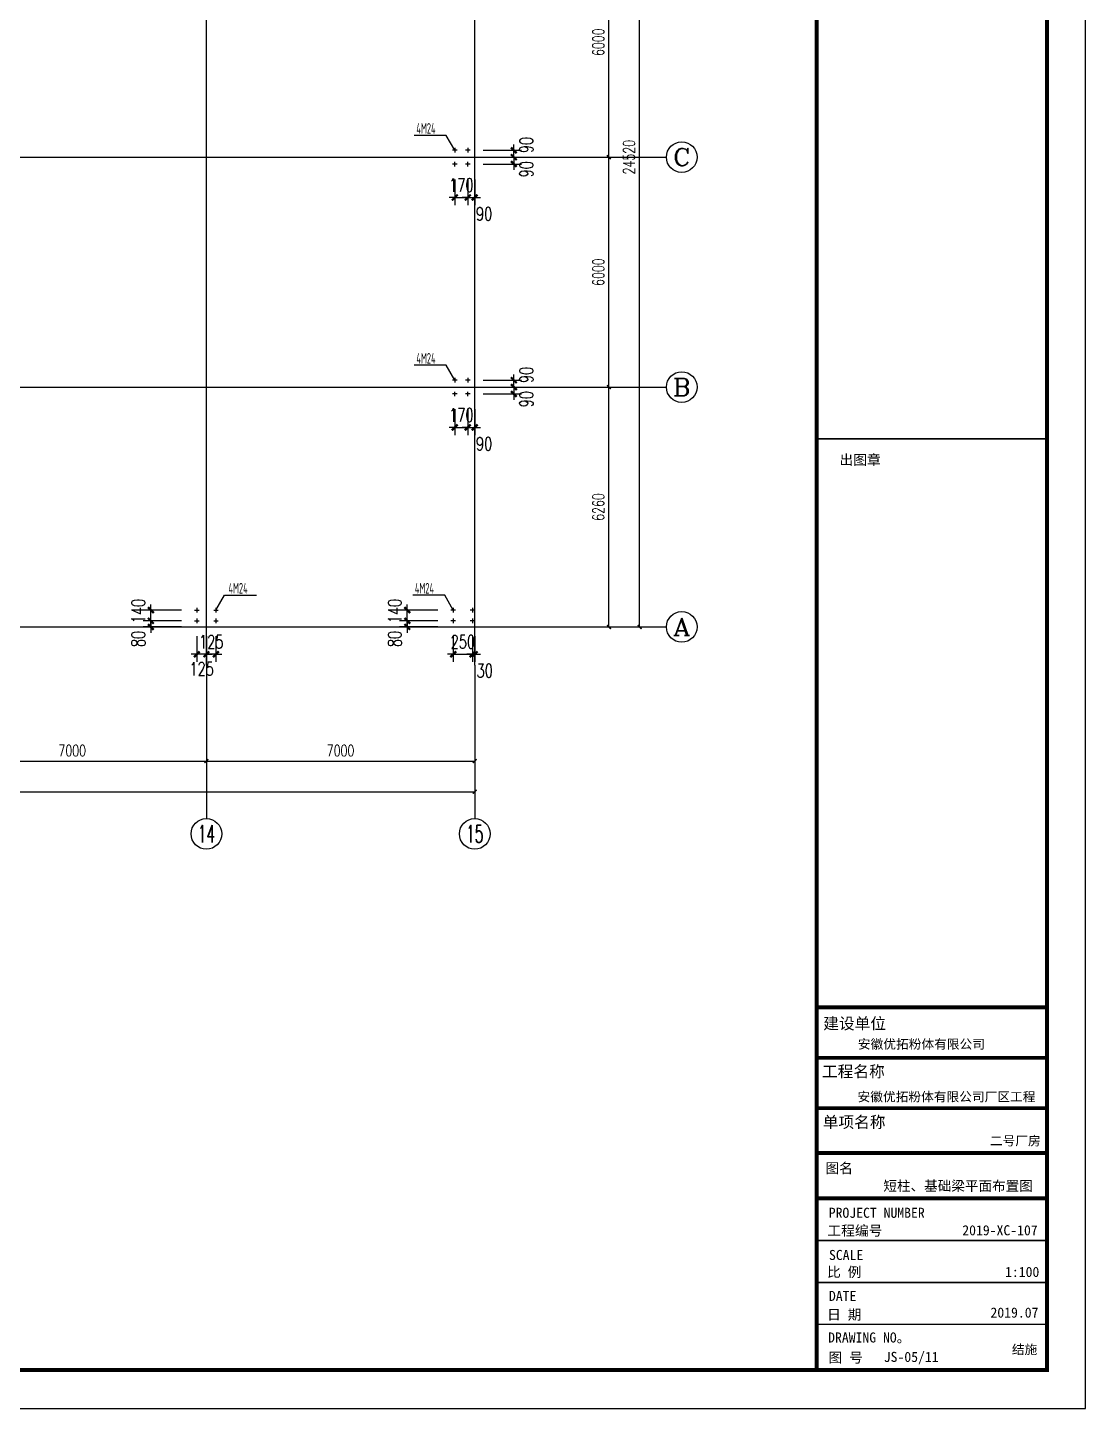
# Model space of a CAD drawing. Extents: x -17471 to 313636, y -71590 to 757901.
# Drawn here: x 286042 to 313636, y 268960 to 304993 of the extents above; entities that cross this region are included whole.
import ezdxf
from ezdxf.enums import TextEntityAlignment as Align

# ---------------------------------------------------------------- set-up
doc = ezdxf.new("R2010")
doc.units = 0
doc.header["$LTSCALE"] = 1000
doc.header["$MEASUREMENT"] = 0
for name, color, linetype in [('AXIS', 3, 'Continuous'), ('AXIS_TEXT', 7, 'Continuous'), ('DOTE', 1, 'Continuous'), ('PUB_DIM', 3, 'Continuous'), ('PUB_TAB', 7, 'Continuous'), ('PUB_TEXT', 7, 'Continuous'), ('PUB_TITLE', 4, 'Continuous'), ('图框', 7, 'Continuous')]:
    doc.layers.add(name, color=color, linetype=linetype)
doc.styles.add('_SIMPLEX', font='sysz.shx', dxfattribs={"width": 0.8, "bigfont": 'syfs.shx'})
doc.styles.add('_TCH_AXIS', font='COMPLEX', dxfattribs={"bigfont": 'GBCBIG'})
doc.styles.add('_TCH_DIM_T3', font='SIMPLEX', dxfattribs={"width": 0.705882, "bigfont": 'GBCBIG'})
doc.styles.add('COMPLEX', font='COMPLEX')
doc.styles.add('宋体', font='')
doc.styles.add('黑体', font='simhei.ttf', dxfattribs={"width": 0.6, "height": 4.3})
doc.styles.get('宋体').set_extended_font_data('SimSun')
doc.dimstyles.new('_TCH_ARCH&&100', dxfattribs={"dimtxt": 297.5, "dimasz": 100, "dimexe": 250, "dimexo": 300, "dimgap": 126.25, "dimtad": 1, "dimdec": 0, "dimzin": 0, "dimdsep": 46, "dimtxsty": '_TCH_DIM_T3', "dimblk": 'ARCHTICK', "dimcen": 0.09, "dimclrt": 7, "dimazin": 2, "dimtfac": 1, "dimtdec": 0, "dimtix": 1, "dimtmove": 2, "dimatfit": 3, "dimfxl": 0, "dimtolj": 1, "dimtzin": 0, "dimarcsym": 0})
doc.dimstyles.new('_TCH_ARCH&&150', dxfattribs={"dimtxt": 446.25, "dimasz": 150, "dimexe": 375, "dimexo": 450, "dimgap": 189.375, "dimtad": 1, "dimdec": 0, "dimzin": 0, "dimdsep": 46, "dimtxsty": '_TCH_DIM_T3', "dimblk": 'ARCHTICK', "dimcen": 0.09, "dimclrt": 7, "dimazin": 2, "dimtfac": 1, "dimtdec": 0, "dimtix": 1, "dimtmove": 2, "dimatfit": 3, "dimfxl": 0, "dimtolj": 1, "dimtzin": 0, "dimarcsym": 0})

# ---------------------------------------------------------------- blocks, each defined once
blk = doc.blocks.new('结构图签1')
at = {"layer": '图框', "color": 4, "const_width": 98.6}
blk.add_lwpolyline([(333761, 58400), (339771, 58400), (339771, 1000), (333761, 1000)], close=True, dxfattribs=at)
at = {"layer": '图框', "color": 0, "const_width": 50}
blk.add_lwpolyline([(333761, 25302), (339771, 25302)], dxfattribs=at)
at = {"layer": '图框', "color": 4}
for points, const_width in [([(333761, 10466), (339749, 10466)], 99.6), ([(333761, 9149), (339751, 9149)], 99.6), ([(333761, 7835), (339771, 7835)], 99.6), ([(333761, 6664), (339771, 6664)], 99.6), ([(333761, 5480), (339771, 5480)], 99.6), ([(333761, 4381), (339771, 4381)], 40.3), ([(333761, 3284), (339771, 3284)], 40.3), ([(333761, 2195), (339771, 2195)], 40.3)]:
    blk.add_lwpolyline(points, dxfattribs=dict(at, const_width=const_width))
at = {"layer": 'PUB_TAB', "lineweight": -3, "style": '宋体', "width": 1.000001}
for s, height, p in [('安徽优拓粉体有限公司', 243, (334837, 9385)), ('安徽优拓粉体有限公司厂区工程', 243.02, (334828, 8011)), ('二号厂房', 243, (338280, 6862)), ('结施', 243, (338853, 1416))]:
    blk.add_text(s, height=height, dxfattribs=at).set_placement(p)
at = {"layer": '图框', "color": 4}
for s, height, style, p in [('出图章', 262.9, '黑体', (334357, 24622)), ('建设单位', 300, '黑体', (333933, 9894)), ('工程名称', 300, '黑体', (333900, 8642)), ('单项名称', 300, '黑体', (333920, 7321)), ('图名', 262.9, '黑体', (333989, 6139)), ('工程编号', 262.9, '黑体', (334041, 4508)), ('2019-XC-107', 262.94, '宋体', (337559, 4517)), ('SCALE', 262.9, '黑体', (334082, 3872)), ('比 例', 262.9, '黑体', (334032, 3429)), ('1:100', 262.9, '宋体', (338675, 3430)), ('DATE', 262.9, '黑体', (334081, 2804)), ('日 期', 262.9, '黑体', (334032, 2317)), ('2019.07', 262.9, '宋体', (338295, 2369)), ('DRAWING NO。', 262.94, '黑体', (334060, 1719)), ('图 号', 262.9, '黑体', (334069, 1194))]:
    blk.add_text(s, height=height, dxfattribs=dict(at, style=style)).set_placement(p)
at = {"layer": '图框', "color": 0, "style": '黑体'}
blk.add_text('PROJECT NUMBER', height=262.94, dxfattribs=at).set_placement((334076, 4973))
blk = doc.blocks.new('_ArchTick')
at = {"color": 0, "linetype": 'ByBlock', "const_width": 0.4}
blk.add_lwpolyline([(-0.5, -0.5), (0.5, 0.5)], dxfattribs=at)
blk = doc.blocks.new('*D401')
at = {"layer": 'Defpoints', "color": 0, "transparency": 16777216}
for p in [(289256, 289792), (290456, 289792), (290456, 289512)]:
    blk.add_point(p, dxfattribs=at)
at = {"layer": 'PUB_DIM', "color": 0, "lineweight": -2, "transparency": 16777216}
for p, q in [((290056, 289792), (289056, 289792)), ((289256, 289792), (289256, 289942)), ((289256, 289512), (289256, 289792)), ((290056, 289512), (289056, 289512)), ((289256, 289512), (289256, 289362))]:
    blk.add_line(p, q, dxfattribs=at)
at = {"layer": 'PUB_DIM', "color": 0, "lineweight": -2, "transparency": 16777216, "xscale": 150, "yscale": 150, "zscale": 150}
for p, rotation in [((289256, 289792), 270), ((289256, 289512), 90)]:
    blk.add_blockref('_ArchTick', p, dxfattribs=dict(at, rotation=rotation))
at = {"layer": 'PUB_DIM', "color": 7, "transparency": 16777216, "insert": (288931, 289768), "char_height": 350, "attachment_point": 5, "rotation": 90, "style": '_TCH_DIM_T3'}
blk.add_mtext('\\A1;140', dxfattribs=at)
blk = doc.blocks.new('*D402')
at = {"layer": 'Defpoints', "color": 0, "transparency": 16777216}
for p in [(289256, 289512), (290456, 289512), (290456, 289352)]:
    blk.add_point(p, dxfattribs=at)
at = {"layer": 'PUB_DIM', "color": 0, "lineweight": -2, "transparency": 16777216}
for p, q in [((290056, 289512), (289056, 289512)), ((290056, 289352), (289056, 289352)), ((289256, 289512), (289256, 289662)), ((289256, 289352), (289256, 289512)), ((289256, 289352), (289256, 289202))]:
    blk.add_line(p, q, dxfattribs=at)
at = {"layer": 'PUB_DIM', "color": 0, "lineweight": -2, "transparency": 16777216, "xscale": 150, "yscale": 150, "zscale": 150}
for p, rotation in [((289256, 289512), 270), ((289256, 289352), 90)]:
    blk.add_blockref('_ArchTick', p, dxfattribs=dict(at, rotation=rotation))
at = {"layer": 'PUB_DIM', "color": 7, "transparency": 16777216, "insert": (288931, 289039), "char_height": 350, "attachment_point": 5, "rotation": 90, "style": '_TCH_DIM_T3'}
blk.add_mtext('\\A1;80', dxfattribs=at)
blk = doc.blocks.new('*D404')
at = {"layer": 'Defpoints', "color": 0, "transparency": 16777216}
for p in [(290706, 289512), (290956, 289512), (290706, 288639)]:
    blk.add_point(p, dxfattribs=at)
at = {"layer": 'PUB_DIM', "color": 0, "lineweight": -2, "transparency": 16777216}
for p, q in [((290706, 289112), (290706, 288439)), ((290956, 289112), (290956, 288439)), ((290706, 288639), (290556, 288639)), ((290956, 288639), (290706, 288639)), ((290956, 288639), (291106, 288639))]:
    blk.add_line(p, q, dxfattribs=at)
at = {"layer": 'PUB_DIM', "color": 0, "lineweight": -2, "transparency": 16777216, "xscale": 150, "yscale": 150, "zscale": 150}
blk.add_blockref('_ArchTick', (290706, 288639), dxfattribs=at)
at = {"layer": 'PUB_DIM', "color": 0, "lineweight": -2, "transparency": 16777216, "xscale": 150, "yscale": 150, "zscale": 150, "rotation": 180}
blk.add_blockref('_ArchTick', (290956, 288639), dxfattribs=at)
at = {"layer": 'PUB_DIM', "color": 7, "transparency": 16777216, "insert": (290831, 288964), "char_height": 350, "attachment_point": 5, "style": '_TCH_DIM_T3'}
blk.add_mtext('\\A1;125', dxfattribs=at)
blk = doc.blocks.new('*D403')
at = {"layer": 'Defpoints', "color": 0, "transparency": 16777216}
for p in [(290456, 289512), (290706, 289512), (290456, 288639)]:
    blk.add_point(p, dxfattribs=at)
at = {"layer": 'PUB_DIM', "color": 0, "lineweight": -2, "transparency": 16777216}
for p, q in [((290456, 289112), (290456, 288439)), ((290706, 289112), (290706, 288439)), ((290456, 288639), (290306, 288639)), ((290706, 288639), (290456, 288639)), ((290706, 288639), (290856, 288639))]:
    blk.add_line(p, q, dxfattribs=at)
at = {"layer": 'PUB_DIM', "color": 0, "lineweight": -2, "transparency": 16777216, "xscale": 150, "yscale": 150, "zscale": 150}
blk.add_blockref('_ArchTick', (290456, 288639), dxfattribs=at)
at = {"layer": 'PUB_DIM', "color": 0, "lineweight": -2, "transparency": 16777216, "xscale": 150, "yscale": 150, "zscale": 150, "rotation": 180}
blk.add_blockref('_ArchTick', (290706, 288639), dxfattribs=at)
at = {"layer": 'PUB_DIM', "color": 7, "transparency": 16777216, "insert": (290581, 288260), "char_height": 350, "attachment_point": 5, "style": '_TCH_DIM_T3'}
blk.add_mtext('\\A1;125', dxfattribs=at)
blk = doc.blocks.new('*D406')
at = {"layer": 'Defpoints', "color": 0, "transparency": 16777216}
for p in [(297146, 289512), (297646, 289512), (297646, 288639)]:
    blk.add_point(p, dxfattribs=at)
at = {"layer": 'PUB_DIM', "color": 0, "lineweight": -2, "transparency": 16777216}
for p, q in [((297146, 289112), (297146, 288439)), ((297646, 289112), (297646, 288439)), ((297146, 288639), (296996, 288639)), ((297146, 288639), (297646, 288639)), ((297646, 288639), (297796, 288639))]:
    blk.add_line(p, q, dxfattribs=at)
at = {"layer": 'PUB_DIM', "color": 0, "lineweight": -2, "transparency": 16777216, "xscale": 150, "yscale": 150, "zscale": 150}
blk.add_blockref('_ArchTick', (297146, 288639), dxfattribs=at)
at = {"layer": 'PUB_DIM', "color": 0, "lineweight": -2, "transparency": 16777216, "xscale": 150, "yscale": 150, "zscale": 150, "rotation": 180}
blk.add_blockref('_ArchTick', (297646, 288639), dxfattribs=at)
at = {"layer": 'PUB_DIM', "color": 7, "transparency": 16777216, "insert": (297396, 288964), "char_height": 350, "attachment_point": 5, "style": '_TCH_DIM_T3'}
blk.add_mtext('\\A1;250', dxfattribs=at)
blk = doc.blocks.new('*D405')
at = {"layer": 'Defpoints', "color": 0, "transparency": 16777216}
for p in [(297646, 289512), (297706, 289512), (297706, 288639)]:
    blk.add_point(p, dxfattribs=at)
at = {"layer": 'PUB_DIM', "color": 0, "lineweight": -2, "transparency": 16777216}
for p, q in [((297646, 289112), (297646, 288439)), ((297706, 289112), (297706, 288439)), ((297646, 288639), (297496, 288639)), ((297646, 288639), (297706, 288639)), ((297706, 288639), (297856, 288639))]:
    blk.add_line(p, q, dxfattribs=at)
at = {"layer": 'PUB_DIM', "color": 0, "lineweight": -2, "transparency": 16777216, "xscale": 150, "yscale": 150, "zscale": 150}
blk.add_blockref('_ArchTick', (297646, 288639), dxfattribs=at)
at = {"layer": 'PUB_DIM', "color": 0, "lineweight": -2, "transparency": 16777216, "xscale": 150, "yscale": 150, "zscale": 150, "rotation": 180}
blk.add_blockref('_ArchTick', (297706, 288639), dxfattribs=at)
at = {"layer": 'PUB_DIM', "color": 7, "transparency": 16777216, "insert": (297967, 288211), "char_height": 350, "attachment_point": 5, "style": '_TCH_DIM_T3'}
blk.add_mtext('\\A1;30', dxfattribs=at)
blk = doc.blocks.new('*D407')
at = {"layer": 'Defpoints', "color": 0, "transparency": 16777216}
for p in [(295946, 289792), (297146, 289792), (297146, 289512)]:
    blk.add_point(p, dxfattribs=at)
at = {"layer": 'PUB_DIM', "color": 0, "lineweight": -2, "transparency": 16777216}
for p, q in [((296746, 289792), (295746, 289792)), ((295946, 289792), (295946, 289942)), ((295946, 289512), (295946, 289792)), ((296746, 289512), (295746, 289512)), ((295946, 289512), (295946, 289362))]:
    blk.add_line(p, q, dxfattribs=at)
at = {"layer": 'PUB_DIM', "color": 0, "lineweight": -2, "transparency": 16777216, "xscale": 150, "yscale": 150, "zscale": 150}
for p, rotation in [((295946, 289792), 270), ((295946, 289512), 90)]:
    blk.add_blockref('_ArchTick', p, dxfattribs=dict(at, rotation=rotation))
at = {"layer": 'PUB_DIM', "color": 7, "transparency": 16777216, "insert": (295621, 289768), "char_height": 350, "attachment_point": 5, "rotation": 90, "style": '_TCH_DIM_T3'}
blk.add_mtext('\\A1;140', dxfattribs=at)
blk = doc.blocks.new('*D408')
at = {"layer": 'Defpoints', "color": 0, "transparency": 16777216}
for p in [(295946, 289512), (297146, 289512), (297146, 289352)]:
    blk.add_point(p, dxfattribs=at)
at = {"layer": 'PUB_DIM', "color": 0, "lineweight": -2, "transparency": 16777216}
for p, q in [((296746, 289512), (295746, 289512)), ((296746, 289352), (295746, 289352)), ((295946, 289512), (295946, 289662)), ((295946, 289352), (295946, 289512)), ((295946, 289352), (295946, 289202))]:
    blk.add_line(p, q, dxfattribs=at)
at = {"layer": 'PUB_DIM', "color": 0, "lineweight": -2, "transparency": 16777216, "xscale": 150, "yscale": 150, "zscale": 150}
for p, rotation in [((295946, 289512), 270), ((295946, 289352), 90)]:
    blk.add_blockref('_ArchTick', p, dxfattribs=dict(at, rotation=rotation))
at = {"layer": 'PUB_DIM', "color": 7, "transparency": 16777216, "insert": (295621, 289039), "char_height": 350, "attachment_point": 5, "rotation": 90, "style": '_TCH_DIM_T3'}
blk.add_mtext('\\A1;80', dxfattribs=at)
blk = doc.blocks.new('*D489')
at = {"layer": 'Defpoints', "color": 0, "transparency": 16777216}
for p in [(297526, 295792), (297526, 295612), (298726, 295792)]:
    blk.add_point(p, dxfattribs=at)
at = {"layer": 'PUB_DIM', "color": 0, "lineweight": -2, "transparency": 16777216}
for p, q in [((298726, 295792), (298726, 295942)), ((297926, 295792), (298926, 295792)), ((297926, 295612), (298926, 295612)), ((298726, 295612), (298726, 295792)), ((298726, 295612), (298726, 295462))]:
    blk.add_line(p, q, dxfattribs=at)
at = {"layer": 'PUB_DIM', "color": 0, "lineweight": -2, "transparency": 16777216, "xscale": 150, "yscale": 150, "zscale": 150}
for p, rotation in [((298726, 295792), 270), ((298726, 295612), 90)]:
    blk.add_blockref('_ArchTick', p, dxfattribs=dict(at, rotation=rotation))
at = {"layer": 'PUB_DIM', "color": 7, "transparency": 16777216, "insert": (299051, 295929), "char_height": 350, "attachment_point": 5, "rotation": 90, "style": '_TCH_DIM_T3'}
blk.add_mtext('\\A1;90', dxfattribs=at)
blk = doc.blocks.new('*D490')
at = {"layer": 'Defpoints', "color": 0, "transparency": 16777216}
for p in [(297526, 295612), (297526, 295432), (298726, 295432)]:
    blk.add_point(p, dxfattribs=at)
at = {"layer": 'PUB_DIM', "color": 0, "lineweight": -2, "transparency": 16777216}
for p, q in [((297926, 295612), (298926, 295612)), ((298726, 295612), (298726, 295762)), ((298726, 295612), (298726, 295432)), ((297926, 295432), (298926, 295432)), ((298726, 295432), (298726, 295282))]:
    blk.add_line(p, q, dxfattribs=at)
at = {"layer": 'PUB_DIM', "color": 0, "lineweight": -2, "transparency": 16777216, "xscale": 150, "yscale": 150, "zscale": 150}
for p, rotation in [((298726, 295612), 270), ((298726, 295432), 90)]:
    blk.add_blockref('_ArchTick', p, dxfattribs=dict(at, rotation=rotation))
at = {"layer": 'PUB_DIM', "color": 7, "transparency": 16777216, "insert": (299051, 295296), "char_height": 350, "attachment_point": 5, "rotation": 90, "style": '_TCH_DIM_T3'}
blk.add_mtext('\\A1;90', dxfattribs=at)
blk = doc.blocks.new('*D491')
at = {"layer": 'Defpoints', "color": 0, "transparency": 16777216}
for p in [(297186, 295432), (297526, 295432), (297526, 294559)]:
    blk.add_point(p, dxfattribs=at)
at = {"layer": 'PUB_DIM', "color": 0, "lineweight": -2, "transparency": 16777216}
for p, q in [((297186, 295032), (297186, 294359)), ((297526, 295032), (297526, 294359)), ((297186, 294559), (297036, 294559)), ((297186, 294559), (297526, 294559)), ((297526, 294559), (297676, 294559))]:
    blk.add_line(p, q, dxfattribs=at)
at = {"layer": 'PUB_DIM', "color": 0, "lineweight": -2, "transparency": 16777216, "xscale": 150, "yscale": 150, "zscale": 150}
blk.add_blockref('_ArchTick', (297186, 294559), dxfattribs=at)
at = {"layer": 'PUB_DIM', "color": 0, "lineweight": -2, "transparency": 16777216, "xscale": 150, "yscale": 150, "zscale": 150, "rotation": 180}
blk.add_blockref('_ArchTick', (297526, 294559), dxfattribs=at)
at = {"layer": 'PUB_DIM', "color": 7, "transparency": 16777216, "insert": (297356, 294884), "char_height": 350, "attachment_point": 5, "style": '_TCH_DIM_T3'}
blk.add_mtext('\\A1;170', dxfattribs=at)
blk = doc.blocks.new('*D492')
at = {"layer": 'Defpoints', "color": 0, "transparency": 16777216}
for p in [(297526, 295432), (297706, 295432), (297706, 294559)]:
    blk.add_point(p, dxfattribs=at)
at = {"layer": 'PUB_DIM', "color": 0, "lineweight": -2, "transparency": 16777216}
for p, q in [((297526, 295032), (297526, 294359)), ((297706, 295032), (297706, 294359)), ((297526, 294559), (297376, 294559)), ((297526, 294559), (297706, 294559)), ((297706, 294559), (297856, 294559))]:
    blk.add_line(p, q, dxfattribs=at)
at = {"layer": 'PUB_DIM', "color": 0, "lineweight": -2, "transparency": 16777216, "xscale": 150, "yscale": 150, "zscale": 150}
blk.add_blockref('_ArchTick', (297526, 294559), dxfattribs=at)
at = {"layer": 'PUB_DIM', "color": 0, "lineweight": -2, "transparency": 16777216, "xscale": 150, "yscale": 150, "zscale": 150, "rotation": 180}
blk.add_blockref('_ArchTick', (297706, 294559), dxfattribs=at)
at = {"layer": 'PUB_DIM', "color": 7, "transparency": 16777216, "insert": (297951, 294131), "char_height": 350, "attachment_point": 5, "style": '_TCH_DIM_T3'}
blk.add_mtext('\\A1;90', dxfattribs=at)
blk = doc.blocks.new('*D481')
at = {"layer": 'Defpoints', "color": 0, "transparency": 16777216}
for p in [(297526, 301792), (297526, 301612), (298726, 301792)]:
    blk.add_point(p, dxfattribs=at)
at = {"layer": 'PUB_DIM', "color": 0, "lineweight": -2, "transparency": 16777216}
for p, q in [((297926, 301792), (298926, 301792)), ((297926, 301612), (298926, 301612)), ((298726, 301792), (298726, 301942)), ((298726, 301612), (298726, 301792)), ((298726, 301612), (298726, 301462))]:
    blk.add_line(p, q, dxfattribs=at)
at = {"layer": 'PUB_DIM', "color": 0, "lineweight": -2, "transparency": 16777216, "xscale": 150, "yscale": 150, "zscale": 150}
for p, rotation in [((298726, 301792), 270), ((298726, 301612), 90)]:
    blk.add_blockref('_ArchTick', p, dxfattribs=dict(at, rotation=rotation))
at = {"layer": 'PUB_DIM', "color": 7, "transparency": 16777216, "insert": (299051, 301929), "char_height": 350, "attachment_point": 5, "rotation": 90, "style": '_TCH_DIM_T3'}
blk.add_mtext('\\A1;90', dxfattribs=at)
blk = doc.blocks.new('*D482')
at = {"layer": 'Defpoints', "color": 0, "transparency": 16777216}
for p in [(297526, 301612), (297526, 301432), (298726, 301432)]:
    blk.add_point(p, dxfattribs=at)
at = {"layer": 'PUB_DIM', "color": 0, "lineweight": -2, "transparency": 16777216}
for p, q in [((297926, 301612), (298926, 301612)), ((298726, 301612), (298726, 301762)), ((298726, 301612), (298726, 301432)), ((297926, 301432), (298926, 301432)), ((298726, 301432), (298726, 301282))]:
    blk.add_line(p, q, dxfattribs=at)
at = {"layer": 'PUB_DIM', "color": 0, "lineweight": -2, "transparency": 16777216, "xscale": 150, "yscale": 150, "zscale": 150}
for p, rotation in [((298726, 301612), 270), ((298726, 301432), 90)]:
    blk.add_blockref('_ArchTick', p, dxfattribs=dict(at, rotation=rotation))
at = {"layer": 'PUB_DIM', "color": 7, "transparency": 16777216, "insert": (299051, 301296), "char_height": 350, "attachment_point": 5, "rotation": 90, "style": '_TCH_DIM_T3'}
blk.add_mtext('\\A1;90', dxfattribs=at)
blk = doc.blocks.new('*D483')
at = {"layer": 'Defpoints', "color": 0, "transparency": 16777216}
for p in [(297186, 301432), (297526, 301432), (297526, 300559)]:
    blk.add_point(p, dxfattribs=at)
at = {"layer": 'PUB_DIM', "color": 0, "lineweight": -2, "transparency": 16777216}
for p, q in [((297186, 301032), (297186, 300359)), ((297526, 301032), (297526, 300359)), ((297186, 300559), (297036, 300559)), ((297186, 300559), (297526, 300559)), ((297526, 300559), (297676, 300559))]:
    blk.add_line(p, q, dxfattribs=at)
at = {"layer": 'PUB_DIM', "color": 0, "lineweight": -2, "transparency": 16777216, "xscale": 150, "yscale": 150, "zscale": 150}
blk.add_blockref('_ArchTick', (297186, 300559), dxfattribs=at)
at = {"layer": 'PUB_DIM', "color": 0, "lineweight": -2, "transparency": 16777216, "xscale": 150, "yscale": 150, "zscale": 150, "rotation": 180}
blk.add_blockref('_ArchTick', (297526, 300559), dxfattribs=at)
at = {"layer": 'PUB_DIM', "color": 7, "transparency": 16777216, "insert": (297356, 300884), "char_height": 350, "attachment_point": 5, "style": '_TCH_DIM_T3'}
blk.add_mtext('\\A1;170', dxfattribs=at)
blk = doc.blocks.new('*D484')
at = {"layer": 'Defpoints', "color": 0, "transparency": 16777216}
for p in [(297526, 301432), (297706, 301432), (297706, 300559)]:
    blk.add_point(p, dxfattribs=at)
at = {"layer": 'PUB_DIM', "color": 0, "lineweight": -2, "transparency": 16777216}
for p, q in [((297526, 301032), (297526, 300359)), ((297706, 301032), (297706, 300359)), ((297526, 300559), (297376, 300559)), ((297526, 300559), (297706, 300559)), ((297706, 300559), (297856, 300559))]:
    blk.add_line(p, q, dxfattribs=at)
at = {"layer": 'PUB_DIM', "color": 0, "lineweight": -2, "transparency": 16777216, "xscale": 150, "yscale": 150, "zscale": 150}
blk.add_blockref('_ArchTick', (297526, 300559), dxfattribs=at)
at = {"layer": 'PUB_DIM', "color": 0, "lineweight": -2, "transparency": 16777216, "xscale": 150, "yscale": 150, "zscale": 150, "rotation": 180}
blk.add_blockref('_ArchTick', (297706, 300559), dxfattribs=at)
at = {"layer": 'PUB_DIM', "color": 7, "transparency": 16777216, "insert": (297951, 300131), "char_height": 350, "attachment_point": 5, "style": '_TCH_DIM_T3'}
blk.add_mtext('\\A1;90', dxfattribs=at)
blk = doc.blocks.new('*D1770')
at = {"layer": 'AXIS', "color": 0, "lineweight": -2, "transparency": 16777216}
for p, q in [((299006, 295612), (301456, 295612)), ((301206, 289352), (301206, 295612)), ((299006, 289352), (301456, 289352))]:
    blk.add_line(p, q, dxfattribs=at)
at = {"layer": 'Defpoints', "color": 0, "transparency": 16777216}
for p in [(298706, 295612), (301206, 295612), (298706, 289352)]:
    blk.add_point(p, dxfattribs=at)
at = {"layer": 'AXIS', "color": 0, "lineweight": -2, "transparency": 16777216, "xscale": 100, "yscale": 100, "zscale": 100}
for p, rotation in [((301206, 295612), 90), ((301206, 289352), 270)]:
    blk.add_blockref('_ArchTick', p, dxfattribs=dict(at, rotation=rotation))
at = {"layer": 'AXIS', "color": 7, "transparency": 16777216, "insert": (300931, 292482), "char_height": 297.5, "attachment_point": 5, "rotation": 90, "style": '_TCH_DIM_T3'}
blk.add_mtext('\\A1;6260', dxfattribs=at)
blk = doc.blocks.new('*D1771')
at = {"layer": 'AXIS', "color": 0, "lineweight": -2, "transparency": 16777216}
for p, q in [((299006, 301612), (301456, 301612)), ((301206, 295612), (301206, 301612)), ((299006, 295612), (301456, 295612))]:
    blk.add_line(p, q, dxfattribs=at)
at = {"layer": 'Defpoints', "color": 0, "transparency": 16777216}
for p in [(298706, 301612), (301206, 301612), (298706, 295612)]:
    blk.add_point(p, dxfattribs=at)
at = {"layer": 'AXIS', "color": 0, "lineweight": -2, "transparency": 16777216, "xscale": 100, "yscale": 100, "zscale": 100}
for p, rotation in [((301206, 301612), 90), ((301206, 295612), 270)]:
    blk.add_blockref('_ArchTick', p, dxfattribs=dict(at, rotation=rotation))
at = {"layer": 'AXIS', "color": 7, "transparency": 16777216, "insert": (300931, 298612), "char_height": 297.5, "attachment_point": 5, "rotation": 90, "style": '_TCH_DIM_T3'}
blk.add_mtext('\\A1;6000', dxfattribs=at)
blk = doc.blocks.new('*D1772')
at = {"layer": 'AXIS', "color": 0, "lineweight": -2, "transparency": 16777216}
for p, q in [((299006, 307612), (301456, 307612)), ((301206, 301612), (301206, 307612)), ((299006, 301612), (301456, 301612))]:
    blk.add_line(p, q, dxfattribs=at)
at = {"layer": 'Defpoints', "color": 0, "transparency": 16777216}
for p in [(298706, 307612), (301206, 307612), (298706, 301612)]:
    blk.add_point(p, dxfattribs=at)
at = {"layer": 'AXIS', "color": 0, "lineweight": -2, "transparency": 16777216, "xscale": 100, "yscale": 100, "zscale": 100}
for p, rotation in [((301206, 307612), 90), ((301206, 301612), 270)]:
    blk.add_blockref('_ArchTick', p, dxfattribs=dict(at, rotation=rotation))
at = {"layer": 'AXIS', "color": 7, "transparency": 16777216, "insert": (300931, 304612), "char_height": 297.5, "attachment_point": 5, "rotation": 90, "style": '_TCH_DIM_T3'}
blk.add_mtext('\\A1;6000', dxfattribs=at)
blk = doc.blocks.new('*D1774')
at = {"layer": 'AXIS', "color": 0, "lineweight": -2, "transparency": 16777216}
for p, q in [((299006, 313872), (302256, 313872)), ((302006, 289352), (302006, 313872)), ((299006, 289352), (302256, 289352))]:
    blk.add_line(p, q, dxfattribs=at)
at = {"layer": 'Defpoints', "color": 0, "transparency": 16777216}
for p in [(298706, 313872), (302006, 313872), (298706, 289352)]:
    blk.add_point(p, dxfattribs=at)
at = {"layer": 'AXIS', "color": 0, "lineweight": -2, "transparency": 16777216, "xscale": 100, "yscale": 100, "zscale": 100}
for p, rotation in [((302006, 313872), 90), ((302006, 289352), 270)]:
    blk.add_blockref('_ArchTick', p, dxfattribs=dict(at, rotation=rotation))
at = {"layer": 'AXIS', "color": 7, "transparency": 16777216, "insert": (301731, 301612), "char_height": 297.5, "attachment_point": 5, "rotation": 90, "style": '_TCH_DIM_T3'}
blk.add_mtext('\\A1;24520', dxfattribs=at)
blk = doc.blocks.new('*D1807')
at = {"layer": 'AXIS', "color": 0, "lineweight": -2, "transparency": 16777216}
for p, q in [((283706, 288052), (283706, 285602)), ((290706, 288052), (290706, 285602)), ((283706, 285852), (290706, 285852))]:
    blk.add_line(p, q, dxfattribs=at)
at = {"layer": 'Defpoints', "color": 0, "transparency": 16777216}
for p in [(283706, 288352), (290706, 288352), (290706, 285852)]:
    blk.add_point(p, dxfattribs=at)
at = {"layer": 'AXIS', "color": 0, "lineweight": -2, "transparency": 16777216, "xscale": 100, "yscale": 100, "zscale": 100, "rotation": 180}
blk.add_blockref('_ArchTick', (283706, 285852), dxfattribs=at)
at = {"layer": 'AXIS', "color": 0, "lineweight": -2, "transparency": 16777216, "xscale": 100, "yscale": 100, "zscale": 100}
blk.add_blockref('_ArchTick', (290706, 285852), dxfattribs=at)
at = {"layer": 'AXIS', "color": 7, "transparency": 16777216, "insert": (287206, 286127), "char_height": 297.5, "attachment_point": 5, "style": '_TCH_DIM_T3'}
blk.add_mtext('\\A1;7000', dxfattribs=at)
blk = doc.blocks.new('*D1808')
at = {"layer": 'AXIS', "color": 0, "lineweight": -2, "transparency": 16777216}
for p, q in [((290706, 288052), (290706, 285602)), ((297706, 288052), (297706, 285602)), ((290706, 285852), (297706, 285852))]:
    blk.add_line(p, q, dxfattribs=at)
at = {"layer": 'Defpoints', "color": 0, "transparency": 16777216}
for p in [(290706, 288352), (297706, 288352), (297706, 285852)]:
    blk.add_point(p, dxfattribs=at)
at = {"layer": 'AXIS', "color": 0, "lineweight": -2, "transparency": 16777216, "xscale": 100, "yscale": 100, "zscale": 100, "rotation": 180}
blk.add_blockref('_ArchTick', (290706, 285852), dxfattribs=at)
at = {"layer": 'AXIS', "color": 0, "lineweight": -2, "transparency": 16777216, "xscale": 100, "yscale": 100, "zscale": 100}
blk.add_blockref('_ArchTick', (297706, 285852), dxfattribs=at)
at = {"layer": 'AXIS', "color": 7, "transparency": 16777216, "insert": (294206, 286127), "char_height": 297.5, "attachment_point": 5, "style": '_TCH_DIM_T3'}
blk.add_mtext('\\A1;7000', dxfattribs=at)
blk = doc.blocks.new('*D1809')
at = {"layer": 'AXIS', "color": 0, "lineweight": -2, "transparency": 16777216}
for p, q in [((199706, 288052), (199706, 284802)), ((297706, 288052), (297706, 284802)), ((199706, 285052), (297706, 285052))]:
    blk.add_line(p, q, dxfattribs=at)
at = {"layer": 'Defpoints', "color": 0, "transparency": 16777216}
for p in [(199706, 288352), (297706, 288352), (297706, 285052)]:
    blk.add_point(p, dxfattribs=at)
at = {"layer": 'AXIS', "color": 0, "lineweight": -2, "transparency": 16777216, "xscale": 100, "yscale": 100, "zscale": 100, "rotation": 180}
blk.add_blockref('_ArchTick', (199706, 285052), dxfattribs=at)
at = {"layer": 'AXIS', "color": 0, "lineweight": -2, "transparency": 16777216, "xscale": 100, "yscale": 100, "zscale": 100}
blk.add_blockref('_ArchTick', (297706, 285052), dxfattribs=at)
at = {"layer": 'AXIS', "color": 7, "transparency": 16777216, "insert": (248706, 285327), "char_height": 297.5, "attachment_point": 5, "style": '_TCH_DIM_T3'}
blk.add_mtext('\\A1;98000', dxfattribs=at)
blk = doc.blocks.new('_AXISO')
blk.add_circle((0, 0), 0.5)
at = {"layer": 'AXIS_TEXT', "style": 'COMPLEX', "width": 1.041667}
blk.add_attdef('A', text='', height=0.56, dxfattribs=at).set_placement((-0.25, -0.28), (0.25, -0.28), align=Align.FIT)

msp = doc.modelspace()

# ---------------------------------------------------------------- linework, layer by layer
at = {"color": 1}
for p, q in [((297246.1, 301792.5), (297126.1, 301792.5)), ((297186.1, 301852.5), (297186.1, 301732.5)), ((297586.1, 301792.5), (297466.1, 301792.5)), ((297526.1, 301852.5), (297526.1, 301732.5)), ((297246.1, 301432.5), (297126.1, 301432.5)), ((297186.1, 301372.5), (297186.1, 301492.5)), ((297586.1, 301432.5), (297466.1, 301432.5)), ((297526.1, 301372.5), (297526.1, 301492.5)), ((297186.1, 295852.5), (297186.1, 295732.5)), ((297526.1, 295852.5), (297526.1, 295732.5)), ((297246.1, 295792.5), (297126.1, 295792.5)), ((297186.1, 295372.5), (297186.1, 295492.5)), ((297586.1, 295792.5), (297466.1, 295792.5)), ((297526.1, 295372.5), (297526.1, 295492.5)), ((297246.1, 295432.5), (297126.1, 295432.5)), ((297586.1, 295432.5), (297466.1, 295432.5)), ((290396.1, 289792.5), (290516.1, 289792.5)), ((290456.1, 289852.5), (290456.1, 289732.5)), ((290896.1, 289792.5), (291016.1, 289792.5)), ((290956.1, 289852.5), (290956.1, 289732.5)), ((297206.1, 289792.5), (297086.1, 289792.5)), ((297146.1, 289852.5), (297146.1, 289732.5)), ((297706.1, 289792.5), (297586.1, 289792.5)), ((297646.1, 289852.5), (297646.1, 289732.5)), ((290396.1, 289512.5), (290516.1, 289512.5)), ((290456.1, 289572.5), (290456.1, 289452.5)), ((290896.1, 289512.5), (291016.1, 289512.5)), ((290956.1, 289572.5), (290956.1, 289452.5)), ((297206.1, 289512.5), (297086.1, 289512.5)), ((297146.1, 289572.5), (297146.1, 289452.5)), ((297706.1, 289512.5), (297586.1, 289512.5)), ((297646.1, 289572.5), (297646.1, 289452.5))]:
    msp.add_line(p, q, dxfattribs=at)
for points in [[(297186.1, 301792.5), (296963.8, 302180.4), (296129.5, 302180.4)], [(297186.1, 295792.5), (296963.8, 296180.4), (296129.5, 296180.4)], [(290956.1, 289792.5), (291178.3, 290180.4), (292012.6, 290180.4)], [(297146.1, 289792.5), (296923.8, 290180.4), (296089.5, 290180.4)]]:
    msp.add_lwpolyline(points)
at = {"layer": 'AXIS'}
for p, q in [((298706.1, 301612.5), (302706.1, 301612.5)), ((298706.1, 295612.5), (302706.1, 295612.5)), ((298706.1, 289352.5), (302706.1, 289352.5)), ((290706.1, 288352.5), (290706.1, 284352.5)), ((297706.1, 288352.5), (297706.1, 284352.5))]:
    msp.add_line(p, q, dxfattribs=at)
at = {"layer": 'DOTE'}
for p, q in [((290706.1, 288352.5), (290706.1, 314872.5)), ((297706.1, 288352.5), (297706.1, 314872.5)), ((198706.1, 301612.5), (298706.1, 301612.5)), ((198706.1, 295612.5), (298706.1, 295612.5)), ((198706.1, 289352.5), (298706.1, 289352.5))]:
    msp.add_line(p, q, dxfattribs=at)
at = {"layer": 'PUB_TITLE'}
msp.add_lwpolyline([(187535.9, 268960.3), (313635.9, 268960.3), (313635.9, 328360.3), (187535.9, 328360.3)], close=True, dxfattribs=at)
at = {"layer": 'PUB_TITLE', "const_width": 100}
msp.add_lwpolyline([(190035.9, 269960.3), (312635.9, 269960.3), (312635.9, 327360.3), (190035.9, 327360.3)], close=True, dxfattribs=at)

# ---------------------------------------------------------------- block references
msp.add_blockref('结构图签1', (-27134.7, 268960.3))
at = {"layer": 'AXIS'}
ref = msp.add_blockref('_AXISO', (303106.1, 301612.5), dxfattribs=dict(at, xscale=800, yscale=800, zscale=800))
ref.add_attrib('A', 'C', dxfattribs={"layer": 'AXIS_TEXT', "height": 452.5, "style": '_TCH_AXIS', "width": 1.4}).set_placement((302879.8, 301386.2), (303332.3, 301386.2), align=Align.FIT)
ref = msp.add_blockref('_AXISO', (303106.1, 295612.5), dxfattribs=dict(at, xscale=800, yscale=800, zscale=800))
ref.add_attrib('A', 'B', dxfattribs={"layer": 'AXIS_TEXT', "height": 452.5, "style": '_TCH_AXIS', "width": 1.235294}).set_placement((302879.8, 295386.2), (303332.3, 295386.2), align=Align.FIT)
ref = msp.add_blockref('_AXISO', (303106.1, 289352.5), dxfattribs=dict(at, xscale=800, yscale=800, zscale=800))
ref.add_attrib('A', 'A', dxfattribs={"layer": 'AXIS_TEXT', "height": 452.5, "style": '_TCH_AXIS', "width": 1.166667}).set_placement((302879.8, 289126.2), (303332.3, 289126.2), align=Align.FIT)
ref = msp.add_blockref('_AXISO', (290706.1, 283952.5), dxfattribs=dict(at, xscale=800, yscale=800, zscale=800))
ref.add_attrib('A', '14', dxfattribs={"layer": 'AXIS_TEXT', "height": 452.55, "style": '_TCH_AXIS', "width": 0.677419}).set_placement((290479.8, 283726.2), (290932.3, 283726.2), align=Align.FIT)
ref = msp.add_blockref('_AXISO', (297706.1, 283952.5), dxfattribs=dict(at, xscale=800, yscale=800, zscale=800))
ref.add_attrib('A', '15', dxfattribs={"layer": 'AXIS_TEXT', "height": 452.55, "style": '_TCH_AXIS', "width": 0.724138}).set_placement((297479.8, 283726.2), (297932.3, 283726.2), align=Align.FIT)

# ---------------------------------------------------------------- texts
at = {"color": 3, "linetype": 'ByBlock', "style": '_SIMPLEX', "width": 0.65}
for p in [(296183.5, 302223.9), (296183.5, 296223.9), (291281.4, 290223.9), (296143.5, 290223.9)]:
    msp.add_text('4M24', height=276.96, dxfattribs=at).set_placement(p)
at = {"layer": 'PUB_TEXT', "color": 6, "style": '宋体'}
msp.add_text('短柱、基础梁平面布置图', height=259.68, dxfattribs=at).set_placement((308368.2, 274637.3))
at = {"layer": '图框', "color": 3, "style": '宋体'}
msp.add_text('JS-05/11', height=262.94, dxfattribs=at).set_placement((308376.5, 270172.6))

# ---------------------------------------------------------------- dimensions: what is measured, and where the dimension line sits
at = {"layer": 'AXIS'}
for p1, p2, distance, picture, middle in [((298706.1, 289352.5), (298706.1, 313872.5), -3300, '*D1774', (301731.1, 301612.5)), ((298706.1, 301612.5), (298706.1, 307612.5), -2500, '*D1772', (300931.1, 304612.5)), ((298706.1, 295612.5), (298706.1, 301612.5), -2500, '*D1771', (300931.1, 298612.5)), ((298706.1, 289352.5), (298706.1, 295612.5), -2500, '*D1770', (300931.1, 292482.5)), ((199706.1, 288352.5), (297706.1, 288352.5), -3300, '*D1809', (248706.1, 285327.5)), ((283706.1, 288352.5), (290706.1, 288352.5), -2500, '*D1807', (287206.1, 286127.5)), ((290706.1, 288352.5), (297706.1, 288352.5), -2500, '*D1808', (294206.1, 286127.5))]:
    dim = msp.add_aligned_dim(p1=p1, p2=p2, distance=distance, dimstyle='_TCH_ARCH&&100', dxfattribs=at)
    dim.commit()
    dim.dimension.update_dxf_attribs({"geometry": picture, "text_midpoint": middle})
at = {"layer": 'PUB_DIM'}
for base, p1, p2, angle, picture, middle in [((298726.1, 301792.5), (297526.1, 301612.5), (297526.1, 301792.5), 90, '*D481', (299051.1, 301929.2)), ((298726.1, 301432.5), (297526.1, 301612.5), (297526.1, 301432.5), 270, '*D482', (299051.1, 301295.8)), ((297706.1, 300558.5), (297526.1, 301432.5), (297706.1, 301432.5), 180, '*D484', (297951, 300130.9)), ((298726.1, 295792.5), (297526.1, 295612.5), (297526.1, 295792.5), 90, '*D489', (299051.1, 295929.2)), ((298726.1, 295432.5), (297526.1, 295612.5), (297526.1, 295432.5), 270, '*D490', (299051.1, 295295.8)), ((297706.1, 294558.5), (297526.1, 295432.5), (297706.1, 295432.5), 180, '*D492', (297951, 294130.9)), ((289256.1, 289792.5), (290456.1, 289512.5), (290456.1, 289792.5), 90, '*D401', (288931.1, 289768)), ((295946.1, 289792.5), (297146.1, 289512.5), (297146.1, 289792.5), 90, '*D407', (295621.1, 289768)), ((289256.1, 289512.5), (290456.1, 289352.5), (290456.1, 289512.5), 90, '*D402', (288931.1, 289039.1)), ((295946.1, 289512.5), (297146.1, 289352.5), (297146.1, 289512.5), 90, '*D408', (295621.1, 289039.1)), ((297706.1, 288638.5), (297646.1, 289512.5), (297706.1, 289512.5), 180, '*D405', (297966.6, 288210.9))]:
    dim = msp.add_linear_dim(base=base, p1=p1, p2=p2, angle=angle, dimstyle='_TCH_ARCH&&150', override={"dimtxt": 350, "dimexe": 200, "dimexo": 400, "dimgap": 150, "dimlfac": 0.5}, dxfattribs=at)
    dim.commit()
    dim.dimension.update_dxf_attribs({"geometry": picture, "text_midpoint": middle, "dimtype": 128})
for base, p1, p2, picture, middle in [((297526.1, 300558.5), (297186.1, 301432.5), (297526.1, 301432.5), '*D483', (297356.1, 300883.5)), ((297526.1, 294558.5), (297186.1, 295432.5), (297526.1, 295432.5), '*D491', (297356.1, 294883.5)), ((297646.1, 288638.5), (297146.1, 289512.5), (297646.1, 289512.5), '*D406', (297396.1, 288963.5))]:
    dim = msp.add_linear_dim(base=base, p1=p1, p2=p2, angle=180, dimstyle='_TCH_ARCH&&150', override={"dimtxt": 350, "dimexe": 200, "dimexo": 400, "dimgap": 150, "dimlfac": 0.5}, dxfattribs=at)
    dim.commit()
    dim.dimension.update_dxf_attribs({"geometry": picture, "text_midpoint": middle})
dim = msp.add_linear_dim(base=(290456.1, 288638.5), p1=(290706.1, 289512.5), p2=(290456.1, 289512.5), dimstyle='_TCH_ARCH&&150', override={"dimtxt": 350, "dimexe": 200, "dimexo": 400, "dimgap": 150, "dimlfac": 0.5}, dxfattribs=at)
dim.commit()
dim.dimension.update_dxf_attribs({"geometry": '*D403', "text_midpoint": (290581.1, 288260.3), "dimtype": 128})
dim = msp.add_linear_dim(base=(290706.1, 288638.5), p1=(290956.1, 289512.5), p2=(290706.1, 289512.5), dimstyle='_TCH_ARCH&&150', override={"dimtxt": 350, "dimexe": 200, "dimexo": 400, "dimgap": 150, "dimlfac": 0.5}, dxfattribs=at)
dim.commit()
dim.dimension.update_dxf_attribs({"geometry": '*D404', "text_midpoint": (290831.1, 288963.5)})

doc.saveas('drawing.dxf')
